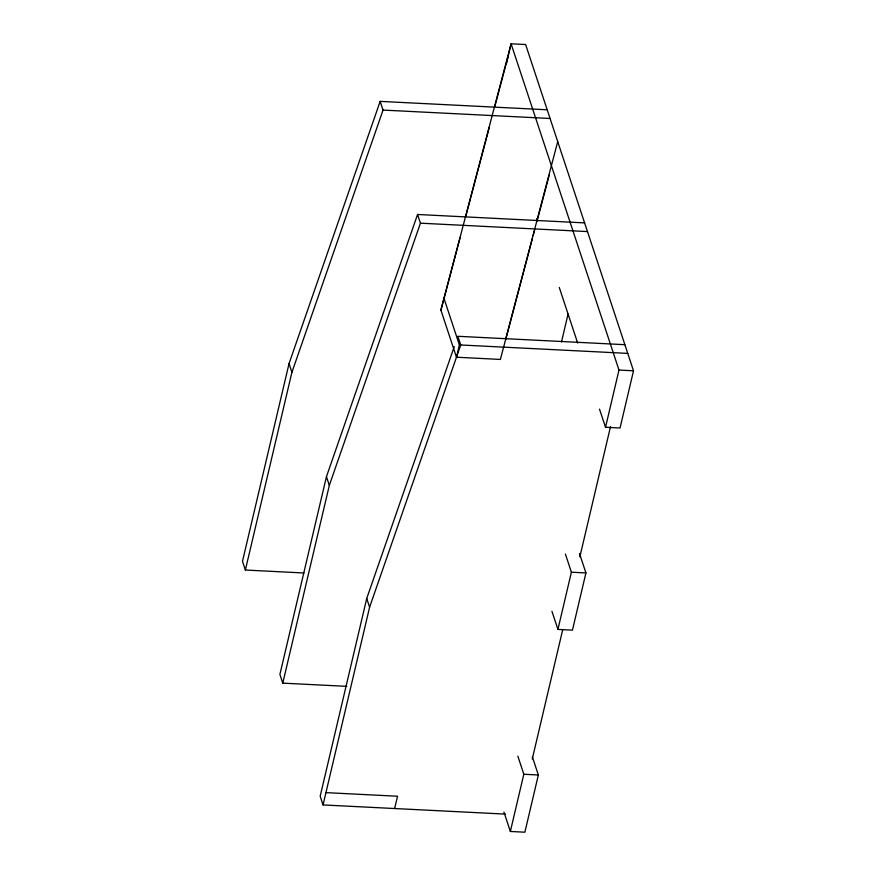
<?xml version="1.0" encoding="UTF-8"?>
<svg xmlns="http://www.w3.org/2000/svg" width="876" height="876" viewBox="0 0 876 876"><rect width="100%" height="100%" fill="white"/><g stroke="black" fill="none" stroke-linecap="round" stroke-linejoin="round"><path stroke-width="1.31" d="M547.193 109.785L380.162 101.375L289.047 363.584L242.488 561.33L245.368 570.035L303.917 572.981M245.368 570.035L291.916 372.289L383.042 110.08L380.162 101.375M584.599 222.887L417.567 214.478L326.452 476.686L279.893 674.432L282.773 683.138L346.765 686.357M282.773 683.138L329.321 485.392L420.447 223.183L417.567 214.478M454.261 346.622L366.726 598.483L320.178 796.24L323.047 804.934L505.507 814.111M323.047 804.934L369.606 607.188L460.732 344.98L457.852 336.285L624.884 344.684M557.727 141.627L500.382 359.434L456.473 357.222L440.902 310.115L511.091 43.8L525.611 44.534L633.512 370.789L620.044 428.003L605.524 427.269L599.523 409.147M506.394 63.762L511.091 43.8L618.993 370.055L605.524 427.269M456.473 357.222L459.374 344.914L443.793 297.807M394.649 808.537L397.551 796.229L325.949 792.638M561.494 341.947L568.064 314.024M532.356 756.864L538.357 774.986L524.877 832.2L510.358 831.466L523.826 774.253L517.836 756.13M579.496 553.512L585.924 572.937L572.455 630.151L557.924 629.417L571.393 572.203L565.403 554.081M532.279 758.955L562.644 629.964M579.857 556.829L610.539 426.524M440.902 310.115L460.174 237.352M465.78 216.186L489.268 127.546M494.874 106.379L508.19 56.108M505.627 339.669L532.499 238.239M533.188 235.611L534.59 230.333M537.032 221.113L549.252 175.014M383.042 110.08L550.073 118.479M420.447 223.183L587.478 231.582M459.374 344.914L627.763 353.389M618.993 370.055L633.512 370.789M571.393 572.203L585.924 572.937M523.826 774.253L538.357 774.986M536.583 218.825L537.437 221.42M559.271 287.448L577.689 343.118M551.935 611.295L557.924 629.417M503.941 812.052L510.358 831.466M289.047 363.584L291.916 372.289M326.452 476.686L329.321 485.392M366.726 598.483L369.606 607.188"/></g></svg>
